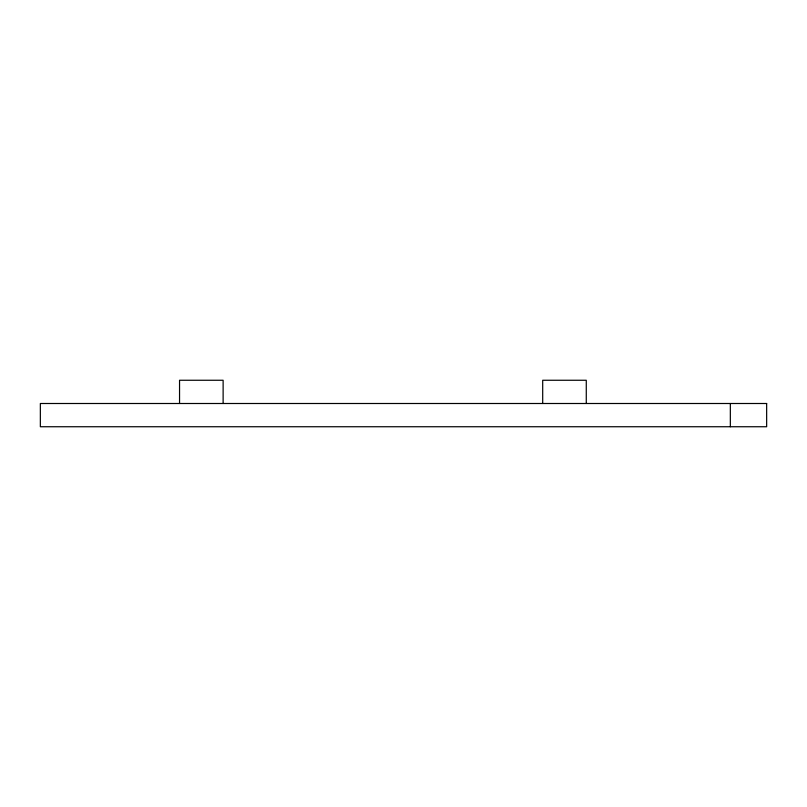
<?xml version="1.0" encoding="UTF-8"?>
<svg xmlns="http://www.w3.org/2000/svg" width="807" height="807" viewBox="0 0 807 807"><rect width="100%" height="100%" fill="white"/><g stroke="black" fill="none" stroke-linecap="round" stroke-linejoin="round"><path stroke-width="1.21" d="M730.335 403.5L730.335 426.742M586.275 403.5L586.275 380.258L542.697 380.258L542.697 403.5M223.125 403.5L223.125 380.258L179.547 380.258L179.547 403.5M766.65 403.5L40.35 403.5L40.35 426.742L766.65 426.742L766.65 403.5"/></g></svg>
